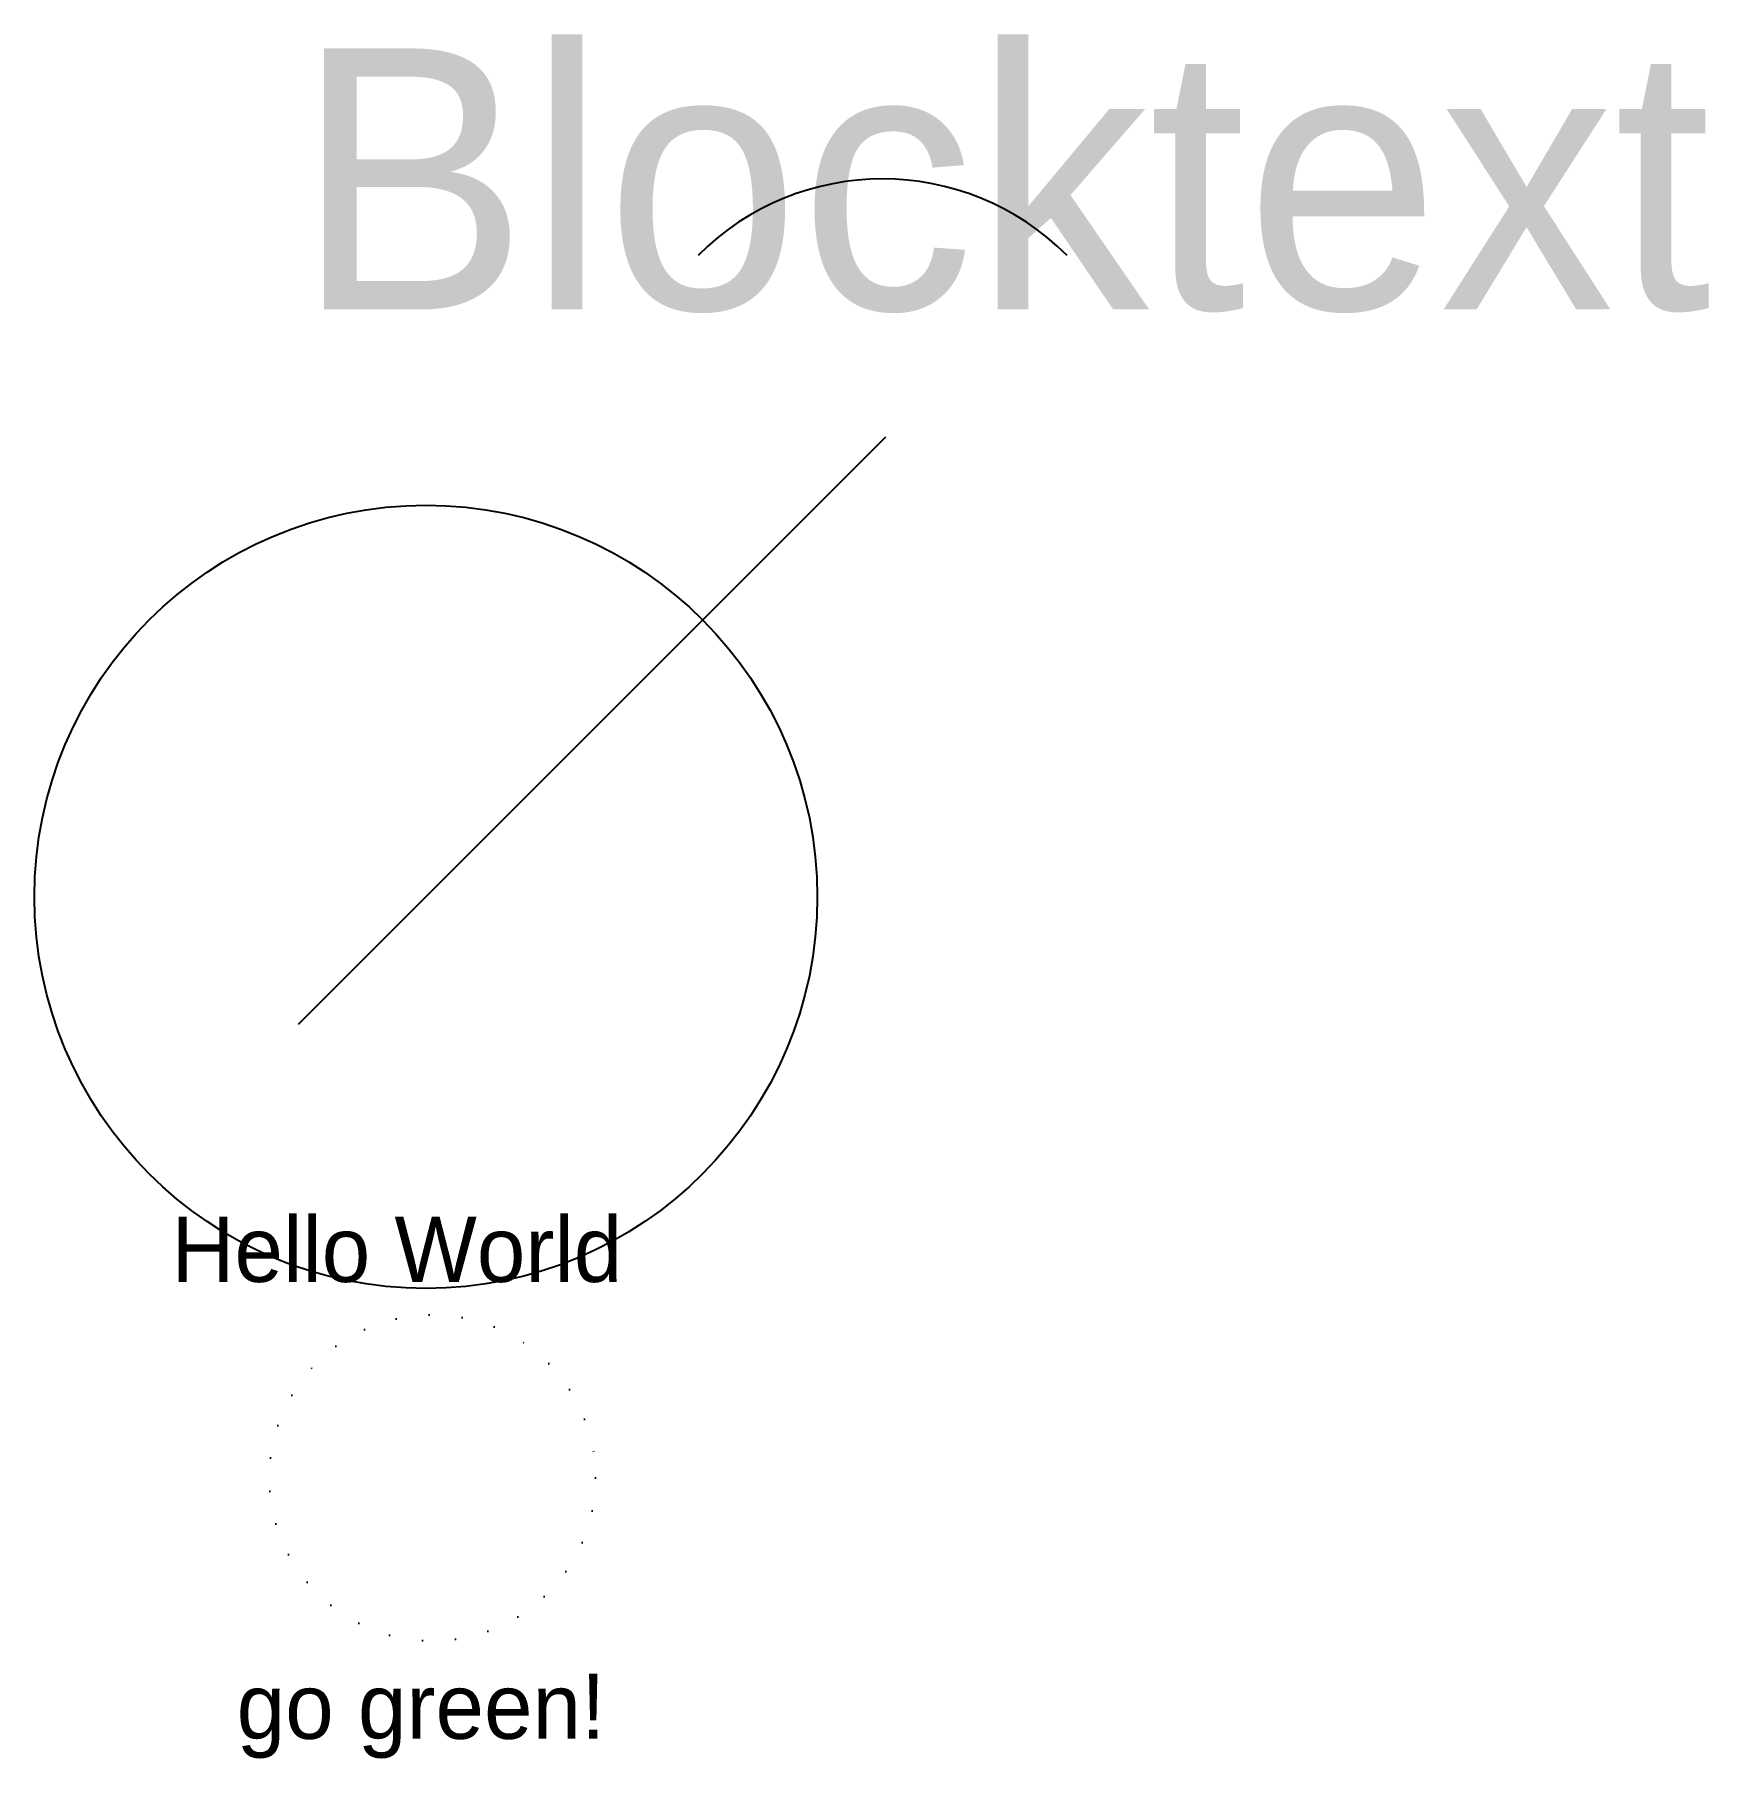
# Model space of a CAD drawing. Header units: metres. Extents: x -11 to 246, y -73 to 191.
import ezdxf

# ---------------------------------------------------------------- set-up
doc = ezdxf.new("R2010")
doc.units = ezdxf.units.M
doc.linetypes.add('DOTTED', pattern=[5, 0, -5])
doc.layers.get('0').update_dxf_attribs({"linetype": 'CONTINUOUS'})
doc.layers.add('l_green', color=3, linetype='CONTINUOUS')
doc.layers.add('l_yellow', color=2, linetype='DOTTED')

# ---------------------------------------------------------------- blocks, each defined once
blk = doc.blocks.new('testblock', base_point=(11.5, 21.5))
blk.add_line((10.5, 10.5), (100.5, 100.5))
at = {"layer": 'undefined'}
blk.add_circle((30, 30), 60, dxfattribs=at)
blk.add_arc((100, 100), 40, 45, 135, dxfattribs=at)
blk.add_text('Blocktext', height=40, dxfattribs=at).set_placement((10, 120))

msp = doc.modelspace()

# ---------------------------------------------------------------- linework, layer by layer
at = {"layer": 'l_yellow'}
msp.add_circle((50, -30), 25, dxfattribs=at)

# ---------------------------------------------------------------- block references
msp.add_blockref('testblock', (30.5, 50.5))

# ---------------------------------------------------------------- texts
msp.add_text('Hello World', height=10).set_placement((10, 0))
at = {"layer": 'l_green'}
msp.add_text('go green!', height=10, dxfattribs=at).set_placement((20, -70))

doc.saveas('drawing.dxf')
